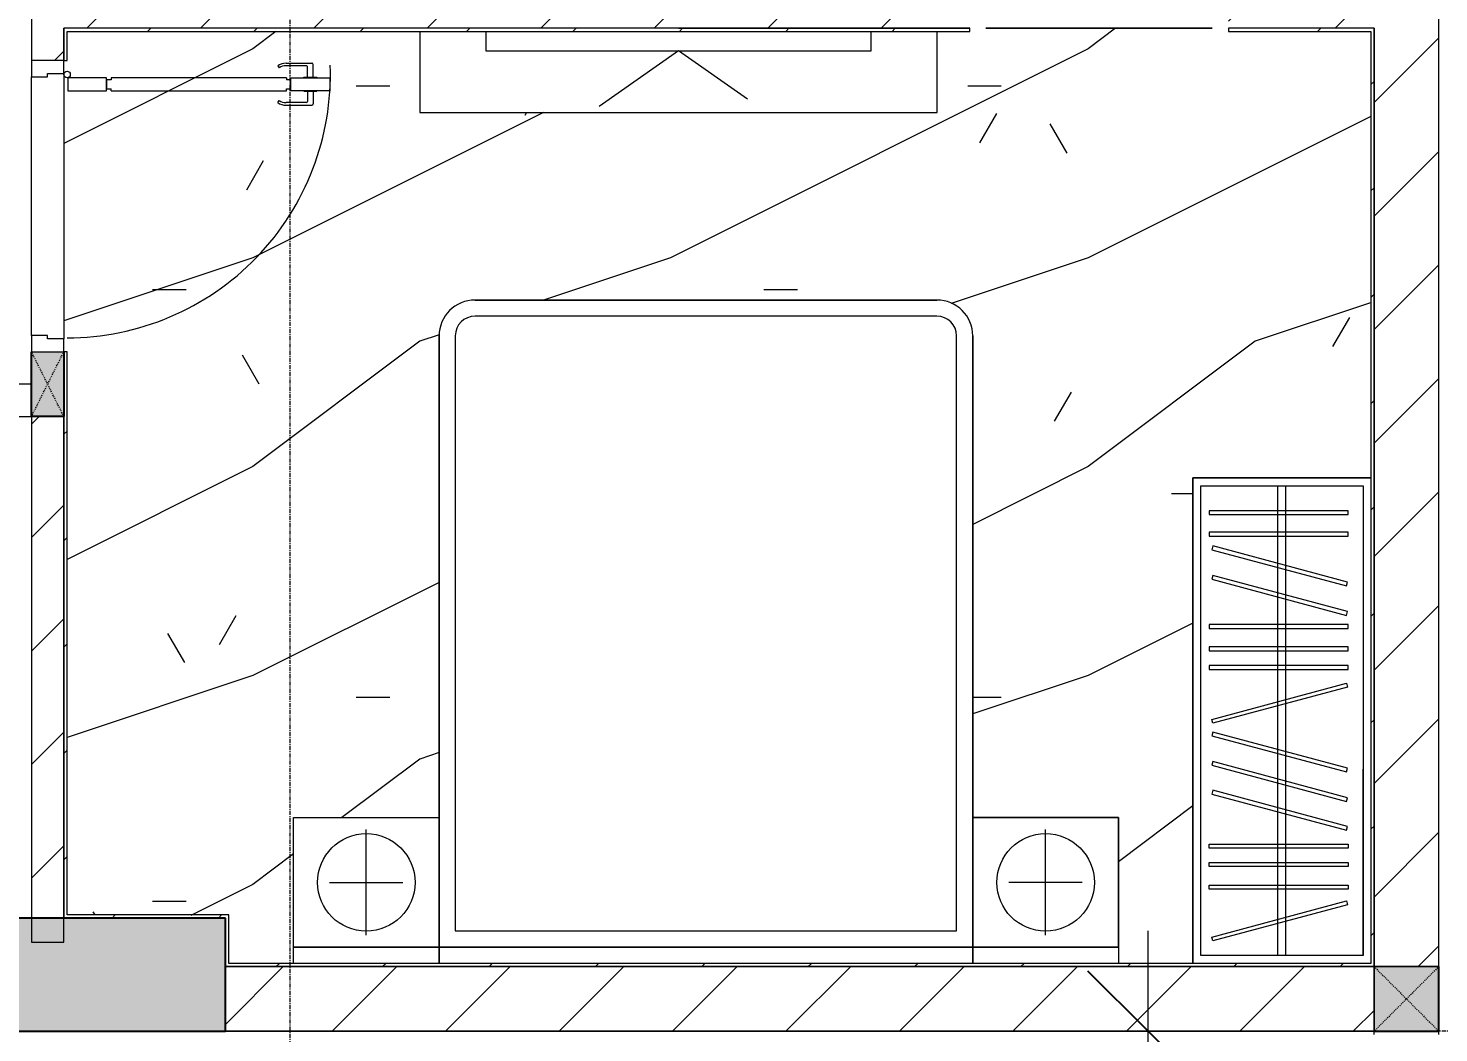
# Model space of a CAD drawing. Header units: millimetres. Extents: x 5121 to 246734, y -48180 to 129206.
# Drawn here: x 38043 to 42403, y 17232 to 20337 of the extents above; entities that cross this region are included whole.
import ezdxf

# ---------------------------------------------------------------- set-up
doc = ezdxf.new("R2010")
doc.units = ezdxf.units.MM
doc.linetypes.add('Dash', pattern=[6, 3, -3])
doc.linetypes.add('Grid Line', pattern=[22.225, 12.7, -3.175, 3.175, -3.175])
for name, color, linetype, lineweight in [('0-1', 7, 'Continuous', 5), ('A-ANNO-DIMS', 211, 'Continuous', 9), ('A-ANNO-DIMS-310', 211, 'Continuous', 9), ('A-DETL-GENF-1', 50, 'Continuous', 9), ('A-DOOR-1', 253, 'Continuous', 9), ('A-DOOR-2', 50, 'Continuous', 9), ('A-FLOR-1', 50, 'Continuous', 9), ('A-FLOR-PATT-1', 9, 'Continuous', 9), ('A-WALL', 113, 'Continuous', 9), ('A-WALL-1', 250, 'Continuous', 18), ('A-WALL-2', 50, 'Continuous', 9), ('A-WALL-FNSH-1', 50, 'Continuous', 9), ('A-WALL-PATT-1', 9, 'Continuous', 9), ('A-WALL-PATT-2', 50, 'Continuous', 9), ('A-WALL-PATT-3', 111, 'Continuous', 9), ('I-FURN-1', 253, 'Continuous', 9), ('S-COLS', 52, 'Continuous', 9), ('S-COLS-1', 7, 'Continuous', 5), ('S-COLS-2', 10, 'Continuous', 25), ('S-COLS-3', 50, 'Continuous', 9), ('S-COLS-4', 253, 'Continuous', 9), ('S-COLS-5', 52, 'Continuous', 25), ('S-COLS-6', 52, 'Dash', 9), ('S-COLS-HDLN', 52, 'Dash', 9), ('S-COLS-HDLN-1', 50, 'Dash', 9), ('S-GRID-1', 1, 'Grid Line', 9)]:
    doc.layers.add(name, color=color, linetype=linetype, lineweight=lineweight)
doc.styles.add('Arial_8', font='arial_0.ttf', dxfattribs={"width": 0.9, "height": 930})
doc.dimstyles.new('1_Dim_chi_tiet_khu_đất_2', dxfattribs={"dimscale": 304.8, "dimtxt": 948.841242, "dimasz": 1.220472, "dimexe": 1.01706, "dimexo": 0.0625, "dimgap": 0.101706, "dimtad": 1, "dimdec": 0, "dimrnd": 5, "dimzin": 0, "dimdsep": 46, "dimtxsty": 'Arial_8', "dimblk1": 'OBLIQUE', "dimblk2": 'OBLIQUE', "dimsah": 1, "dimcen": 0.09, "dimdle": 1.01706, "dimazin": 0, "dimtfac": 1, "dimtdec": 4, "dimtix": 1, "dimtmove": 0, "dimatfit": 3, "dimfxl": 3.051181, "dimfxlon": 1, "dimtvp": 1, "dimtolj": 1, "dimtzin": 0, "dimarcsym": 2})
pattern_1 = [(45, (0, 0), (-175.3625, 175.3625), [])]
pattern_2 = [(45, (0, 0), (-164.4023, 164.4023), [])]

# ---------------------------------------------------------------- blocks, each defined once
blk = doc.blocks.new('NCV_TKTC_KET CAU_rvt-1-TKCS_MB TỔNG THỂ TẦNG 1')
at = {"layer": 'S-COLS-1'}
blk.add_hatch(color=256, dxfattribs=at).paths.add_polyline_path([(38148.7, 17236.9), (38652.6, 17236.9), (38652.6, 17586.9), (37952.6, 17586.9), (37952.6, 17236.9)])
at = {"layer": 'S-COLS-2'}
for p, q in [((38652.6, 17586.9), (37952.6, 17586.9)), ((38652.6, 17236.9), (38652.6, 17586.9)), ((37952.6, 17236.9), (38652.6, 17236.9))]:
    blk.add_line(p, q, dxfattribs=at)
blk = doc.blocks.new('DOOR_CW_01 CANH MO-PANEL KINH - DIW_01-900x2200-CỬA GỖ VÂN LAMINATE-553393-TKCS_MB TỔNG THỂ TẦNG 1')
at = {"layer": 'A-DETL-GENF-1'}
for p, q in [((-399, 831.8), (-397, 831.8)), ((-399, 792.2), (-399, 831.8)), ((-397, 872), (-357, 872)), ((-397, 752), (-397, 872)), ((-397, 792.2), (-397, 831.8)), ((-357, 872), (-357, 752)), ((-357, 792.2), (-357, 831.8)), ((-355, 831.8), (-357, 831.8)), ((-355, 792.2), (-355, 831.8)), ((-442, 737), (-442, 816.5)), ((-399, 820.5), (-438, 820.5)), ((-434, 799.5), (-434, 737)), ((-399, 803.5), (-430, 803.5)), ((-397, 792.2), (-399, 792.2)), ((-357, 792.2), (-355, 792.2)), ((-355, 820.5), (-316, 820.5)), ((-355, 803.5), (-324, 803.5)), ((-320, 799.5), (-320, 737)), ((-312, 737), (-312, 816.5)), ((-357, 752), (-397, 752)), ((-363, 752), (-391, 752)), ((-391, 752), (-391, 738)), ((-363, 738), (-363, 752)), ((-433.9, 711.2), (-427.3, 715.8)), ((-397, 738), (-391, 738)), ((-397, 738), (-397, 196)), ((-357, 738), (-363, 738)), ((-357, 196), (-357, 738)), ((-320.1, 711.2), (-326.7, 715.8)), ((-397, 196), (-391, 196)), ((-357, 182), (-397, 182)), ((-397, 182), (-397, 62)), ((-391, 196), (-391, 182)), ((-391, 182), (-363, 182)), ((-357, 196), (-363, 196)), ((-363, 182), (-363, 196)), ((-357, 62), (-357, 182)), ((-397, 62), (-357, 62))]:
    blk.add_line(p, q, dxfattribs=at)
blk.add_circle((-407, 60), 10, dxfattribs=at)
for centre, radius, start, end in [((-407, 60), 814, 360, 92), ((-438, 816.5), 4, 90, 180), ((-430, 799.5), 4, 90, 180), ((-324, 799.5), 4, 360, 90), ((-316, 816.5), 4, 0, 90), ((-397, 737), 45, 180, 215), ((-397, 737), 37, 180, 215), ((-357, 737), 37, 325, 0), ((-357, 737), 45, 325, 0)]:
    blk.add_arc(centre, radius, start, end, dxfattribs=at)
at = {"layer": 'A-DOOR-2'}
for p, q in [((-410, 50), (-450, 50)), ((-450, 50), (-450, -50)), ((-410, 0), (-410, 50)), ((-407, 50), (-382, 50)), ((450, 50), (410, 50)), ((410, 50), (410, 0)), ((450, -50), (450, 50)), ((-400, 0), (-410, 0)), ((-400, -50), (-400, 0)), ((410, 0), (400, 0)), ((400, 0), (400, -50)), ((-450, -50), (-400, -50)), ((400, -50), (450, -50))]:
    blk.add_line(p, q, dxfattribs=at)
blk = doc.blocks.new('G1_SOF - BO TRU - 100x200-V107-TKCS_MB TỔNG THỂ TẦNG 1')
at = {"layer": 'S-COLS-3'}
blk.add_hatch(color=256, dxfattribs=at).paths.add_polyline_path([(50, -100), (50, 100), (-50, 100), (-50, -100), (-45.2, -100)])
at = {"layer": 'S-COLS-2'}
for p, q in [((-50, -100), (-50, 100)), ((50, 100), (50, -100)), ((50, -100), (-50, -100))]:
    blk.add_line(p, q, dxfattribs=at)
at = {"layer": 'S-COLS-HDLN-1'}
for p, q in [((50, -100), (-50, 100)), ((-50, -100), (50, 100))]:
    blk.add_line(p, q, dxfattribs=at)
blk = doc.blocks.new('GIUONG NGU-2TAB-1600x2000 - GIUONG NGU-2TAB-1600x2000-851491-TKCS_MB TỔNG THỂ TẦNG 1')
at = {"layer": 'I-FURN-1'}
for p, q in [((569.6, 2050), (1997.1, 2050)), ((1997.1, 2050), (569.6, 2050)), ((1997.1, 2000), (569.6, 2000)), ((458.5, 50), (458.5, 1938.9)), ((458.5, 1938.9), (458.5, 50)), ((508.5, 1938.9), (508.5, 100)), ((2058.2, 100), (2058.2, 1938.9)), ((2108.2, 1938.9), (2108.2, 50)), ((2108.2, 50), (2108.2, 1938.9)), ((8.5, 50), (8.5, 450.3)), ((8.5, 450.3), (458.5, 450.3)), ((8.5, 450.3), (458.5, 450.3)), ((8.5, 50), (8.5, 450.3)), ((458.5, 450.3), (458.5, 50)), ((458.5, 450.3), (458.5, 50)), ((2108.2, 50), (2108.2, 450.3)), ((2108.2, 450.3), (2558.2, 450.3)), ((2108.2, 450.3), (2108.2, 50)), ((2558.2, 450.3), (2108.2, 450.3)), ((2558.2, 450.3), (2558.2, 50)), ((2558.2, 50), (2558.2, 450.3)), ((233.5, 86.8), (233.5, 413.5)), ((2333.2, 86.8), (2333.2, 413.5)), ((120.2, 250.2), (346.8, 250.2)), ((2446.5, 250.2), (2219.8, 250.2)), ((508.5, 100), (2058.2, 100)), ((458.5, 50), (8.5, 50)), ((8.5, 0), (8.5, 50)), ((8.5, 50), (458.5, 50)), ((458.5, 50), (8.5, 50)), ((2108.2, 50), (458.5, 50)), ((458.5, 50), (458.5, 0)), ((458.5, 0), (458.5, 50)), ((458.5, 50), (2108.2, 50)), ((458.5, 50), (2108.2, 50)), ((2558.2, 50), (2108.2, 50)), ((2108.2, 50), (2558.2, 50)), ((2108.2, 0), (2108.2, 50)), ((2108.2, 50), (2108.2, 0)), ((2108.2, 50), (2558.2, 50)), ((2558.2, 50), (2558.2, 0))]:
    blk.add_line(p, q, dxfattribs=at)
for centre in [(233.5, 250.2), (2333.2, 250.2)]:
    blk.add_circle(centre, 150.7, dxfattribs=at)
for centre, radius, start, end in [((569.6, 1938.9), 111.1, 90, 180), ((569.6, 1938.9), 111.1, 90, 180), ((1997.1, 1938.9), 111.1, 0, 90), ((1997.1, 1938.9), 111.1, 360, 90), ((569.6, 1938.9), 61.1, 90, 180), ((1997.1, 1938.9), 61.1, 360, 90)]:
    blk.add_arc(centre, radius, start, end, dxfattribs=at)
blk = doc.blocks.new('TU QUAN AO-SUITE ROOM_3 - TU QUAN AO-SUITE ROOM_3-V109-TKCS_MB TỔNG THỂ TẦNG 1')
at = {"layer": 'I-FURN-1'}
for p, q in [((0, -1500), (0, 0)), ((0, 0), (0, -1500)), ((-526, -24), (-24, -24)), ((-526, -1476), (-526, -24)), ((-526, -24), (-526, -600)), ((-287, -24), (-287, -576)), ((-263, -24), (-263, -576)), ((-24, -24), (-24, -1476)), ((-478.3, -181.1), (-61.3, -69.4)), ((-58.2, -80.9), (-475.2, -192.7)), ((-61.3, -69.4), (-58.2, -80.9)), ((-475.2, -192.7), (-478.3, -181.1)), ((-480.1, -229.7), (-50.1, -229.7)), ((-480.1, -241.7), (-480.1, -229.7)), ((-50.1, -241.7), (-480.1, -241.7)), ((-50.1, -229.7), (-50.1, -241.7)), ((-480.1, -299.2), (-50.1, -299.2)), ((-480.1, -311.2), (-480.1, -299.2)), ((-50.1, -299.2), (-50.1, -311.2)), ((-50.1, -311.2), (-480.1, -311.2)), ((-480.1, -356.4), (-50.1, -356.4)), ((-480.1, -368.4), (-480.1, -356.4)), ((-50.1, -368.4), (-480.1, -368.4)), ((-50.1, -356.4), (-50.1, -368.4)), ((-475.2, -411.5), (-478.3, -423.1)), ((-478.3, -423.1), (-61.3, -534.9)), ((-58.2, -523.3), (-475.2, -411.5)), ((-475.2, -500.3), (-478.3, -511.9)), ((-478.3, -511.9), (-61.3, -623.6)), ((-58.2, -612.1), (-475.2, -500.3)), ((-61.3, -534.9), (-58.2, -523.3)), ((-526, -1476), (-526, -600)), ((-475.2, -591.5), (-478.3, -603.1)), ((-478.3, -603.1), (-61.3, -714.9)), ((-58.2, -703.3), (-475.2, -591.5)), ((-287, -576), (-287, -1476)), ((-263, -576), (-263, -1476)), ((-61.3, -623.6), (-58.2, -612.1)), ((-61.3, -714.9), (-58.2, -703.3)), ((-478.3, -853.9), (-61.3, -742.1)), ((-58.2, -753.7), (-475.2, -865.5)), ((-61.3, -742.1), (-58.2, -753.7)), ((-475.2, -865.5), (-478.3, -853.9)), ((-480.1, -908.6), (-480.1, -920.6)), ((-480.1, -908.6), (-480.1, -920.6)), ((-50.1, -908.6), (-480.1, -908.6)), ((-50.1, -920.6), (-50.1, -908.6)), ((-480.1, -920.6), (-50.1, -920.6)), ((-480.1, -965.8), (-480.1, -977.8)), ((-480.1, -965.8), (-480.1, -977.8)), ((-50.1, -965.8), (-480.1, -965.8)), ((-480.1, -977.8), (-50.1, -977.8)), ((-50.1, -977.8), (-50.1, -965.8)), ((-480.1, -1035.3), (-480.1, -1047.3)), ((-480.1, -1035.3), (-480.1, -1047.3)), ((-50.1, -1035.3), (-480.1, -1035.3)), ((-50.1, -1047.3), (-50.1, -1035.3)), ((-480.1, -1047.3), (-50.1, -1047.3)), ((-475.2, -1075.3), (-478.3, -1086.9)), ((-478.3, -1086.9), (-61.3, -1198.6)), ((-58.2, -1187.1), (-475.2, -1075.3)), ((-475.2, -1166.5), (-478.3, -1178.1)), ((-58.2, -1278.3), (-475.2, -1166.5)), ((-478.3, -1178.1), (-61.3, -1289.9)), ((-61.3, -1198.6), (-58.2, -1187.1)), ((-61.3, -1289.9), (-58.2, -1278.3)), ((-480.1, -1320.5), (-480.1, -1332.5)), ((-480.1, -1320.5), (-480.1, -1332.5)), ((-50.1, -1320.5), (-480.1, -1320.5)), ((-480.1, -1332.5), (-50.1, -1332.5)), ((-50.1, -1332.5), (-50.1, -1320.5)), ((-480.1, -1386.9), (-480.1, -1398.9)), ((-480.1, -1386.9), (-480.1, -1398.9)), ((-50.1, -1386.9), (-480.1, -1386.9)), ((-50.1, -1398.9), (-50.1, -1386.9)), ((-480.1, -1398.9), (-50.1, -1398.9)), ((-24, -1476), (-526, -1476)), ((-550, -1500), (0, -1500)), ((0, -1500), (-550, -1500))]:
    blk.add_line(p, q, dxfattribs=at)
blk = doc.blocks.new('RES_BAN AN - RES_BAN AN-850638-TKCS_MB TỔNG THỂ TẦNG 1')
at = {"layer": 'I-FURN-1'}
for p, q in [((0, 0), (0, -250)), ((1600, -250), (1600, 0)), ((0, -250), (1600, -250))]:
    blk.add_line(p, q, dxfattribs=at)
blk = doc.blocks.new('KE TIVI-2 - KE TIVI-2-842843-TKCS_MB TỔNG THỂ TẦNG 1')
at = {"layer": 'I-FURN-1'}
for p, q in [((-595.6, 0), (-595.6, -60)), ((595.6, -60), (595.6, 0)), ((-595.6, -60), (595.6, -60)), ((0, -60), (-245.7, -232.1)), ((213, -209.1), (0, -60))]:
    blk.add_line(p, q, dxfattribs=at)
blk = doc.blocks.new('NCV_TKTC_TANG 1_rvt-1-TKCS_MB TỔNG THỂ TẦNG 1')
at = {"layer": 'A-FLOR-PATT-1'}
h = blk.add_hatch(dxfattribs=at)
h.set_pattern_fill('FP_6', color=256, style=0, pattern_type=2)
h.set_pattern_definition([(0, (0, 0), (2519.68, 629.92), [103.937, -1785.823, 103.937, -1785.823, -10078.72]), (0, (0, 0), (2519.68, 629.92), [-3779.52, 103.937, -3675.583, 103.937, -1785.823, -4409.44]), (0, (0, 0), (2519.68, 629.92), [-9448.8, 103.937, -1155.903, 103.937, -3045.663]), (120, (944.9, 314.96), (-1805.367, 1867.147), [103.94, -1785.82, 103.94, -11864.54]), (120, (944.9, 314.96), (-1805.367, 1867.147), [-1993.697, -1785.823, 103.937, -3675.583, -6299.2]), (120, (944.9, 314.96), (-1805.367, 1867.147), [-7559.04, 103.937, -1785.823, 103.937, -4305.503]), (120, (944.9, 314.96), (-1805.367, 1867.147), [-9552.74, -1155.9, 103.94, -3045.66]), (240, (1259.84, 1574.8), (-714.313, -2497.067), [103.94, -1785.82, 103.94, -11864.54]), (240, (1259.84, 1574.8), (-714.313, -2497.067), [-1993.697, -1785.823, 103.937, -3675.583, -6299.2]), (240, (1259.84, 1574.8), (-714.313, -2497.067), [-7559.04, 103.937, -1785.823, 103.937, -4305.503]), (240, (1259.84, 1574.8), (-714.313, -2497.067), [-9552.74, -1155.9, 103.94, -3045.66])])
h.paths.add_polyline_path([(41412.3, 17446.9), (41642.6, 17446.9), (41642.6, 18946.9), (42192.6, 18946.9), (42189.7, 20326.9), (41752.6, 20326.9), (41752.6, 20336.9), (40952.6, 20336.9), (40952.6, 20326.9), (40852.6, 20326.9), (40852.6, 20076.9), (39252.6, 20076.9), (39252.6, 20326.9), (38162.6, 20326.9), (38162.6, 20236.9), (38152.6, 20236.9), (38152.6, 19336.9), (38162.6, 19336.9), (38162.6, 17596.9), (38662.6, 17594.7), (38662.6, 17446.9), (38862.6, 17446.9), (38862.6, 17897.3), (39312.6, 17897.3), (39312.6, 19385.8), (39316.4, 19414.6), (39327.5, 19441.4), (39345.2, 19464.4), (39368.2, 19482), (39395, 19493.2), (39427.6, 19496.9), (40851.2, 19496.9), (40879.9, 19493.2), (40906.7, 19482), (40929.8, 19464.4), (40947.4, 19441.4), (40958.5, 19414.6), (40962.3, 19376.2), (40962.3, 17897.3), (41412.3, 17897.3), (41412.3, 17470.3)])
h = blk.add_hatch(dxfattribs=at)
h.set_pattern_fill('FP_4', color=256, style=0, pattern_type=2)
h.set_pattern_definition([(216.87, (516.46, 1291.15), (3873.4454, 2582.3069), [645.575, -5810.175]), (206.565, (1291.15, 903.8), (-1291.1515, -1291.149), [1443.55, -1443.55]), (198.435, (1291.15, 258.23), (-2582.2983, -1291.1527), [816.596, -3266.38])])
h.paths.add_polyline_path([(41412.3, 17446.9), (41642.6, 17446.9), (41642.6, 18946.9), (42192.6, 18946.9), (42189.7, 20326.9), (41752.6, 20326.9), (41752.6, 20336.9), (40952.6, 20336.9), (40952.6, 20326.9), (40852.6, 20326.9), (40852.6, 20076.9), (39252.6, 20076.9), (39252.6, 20326.9), (38162.6, 20326.9), (38162.6, 20236.9), (38152.6, 20236.9), (38152.6, 19336.9), (38162.6, 19336.9), (38162.6, 17596.9), (38662.6, 17594.7), (38662.6, 17446.9), (38862.6, 17446.9), (38862.6, 17897.3), (39312.6, 17897.3), (39312.6, 19385.8), (39316.4, 19414.6), (39327.5, 19441.4), (39345.2, 19464.4), (39368.2, 19482), (39395, 19493.2), (39427.6, 19496.9), (40851.2, 19496.9), (40879.9, 19493.2), (40906.7, 19482), (40929.8, 19464.4), (40947.4, 19441.4), (40958.5, 19414.6), (40962.3, 19376.2), (40962.3, 17897.3), (41412.3, 17897.3), (41412.3, 17470.3)])
at = {"layer": 'A-WALL-PATT-1'}
h = blk.add_hatch(dxfattribs=at)
h.set_pattern_fill('FP_2', color=256, style=0, pattern_type=2)
h.set_pattern_definition(pattern_1)
h.paths.add_polyline_path([(38052.6, 17586.9), (38152.6, 17586.9), (38152.6, 19136.9), (38052.6, 19136.9), (38052.6, 17596.9)])
h.paths.add_polyline_path([(38152.6, 20236.9), (38152.6, 20536.5), (38052.6, 20536.5), (38052.6, 20236.9), (38102.6, 20236.9)])
h.paths.add_polyline_path([(38152.6, 21336.5), (38152.6, 22236.9), (38052.6, 22236.9), (38052.6, 21336.5), (38102.6, 21336.5)])
h = blk.add_hatch(dxfattribs=at)
h.set_pattern_fill('FP_2', color=256, style=0, pattern_type=2)
h.set_pattern_definition(pattern_1)
h.paths.add_polyline_path([(38458.1, 20336.9), (40052.6, 20336.9), (40052.6, 20436.9), (38152.6, 20436.9), (38152.6, 20336.9)])
h = blk.add_hatch(dxfattribs=at)
h.set_pattern_fill('FP_2', color=256, style=0, pattern_type=2)
h.set_pattern_definition(pattern_1)
h.paths.add_polyline_path([(40927.5, 20336.9), (40952.6, 20336.9), (40952.6, 20436.9), (40052.6, 20436.9), (40052.6, 20336.9)])
h.paths.add_polyline_path([(41752.6, 20336.9), (41852.6, 20336.9), (41852.6, 20436.9), (41752.6, 20436.9), (41752.6, 20386.9)])
h = blk.add_hatch(dxfattribs=at)
h.set_pattern_fill('FP_2', color=256, style=0, pattern_type=2)
h.set_pattern_definition(pattern_1)
h.paths.add_polyline_path([(38002.6, 19136.9), (38052.6, 19136.9), (38052.6, 19236.9), (38002.6, 19236.9), (38002.6, 19186.9)])
h.paths.add_polyline_path([(37052.6, 19136.9), (37102.6, 19136.9), (37102.6, 19236.9), (37052.6, 19236.9), (37052.6, 19140.4)])
at = {"layer": 'A-WALL-PATT-2'}
h = blk.add_hatch(dxfattribs=at)
h.set_pattern_fill('FP_10', color=256, style=0, pattern_type=2)
h.set_pattern_definition(pattern_2)
h.paths.add_polyline_path([(38152.6, 20326.9), (40952.6, 20326.9), (40952.6, 20336.9), (38152.6, 20336.9)])
h.paths.add_polyline_path([(41760.6, 20326.9), (42202.6, 20326.9), (42202.6, 20336.9), (41752.6, 20336.9), (41752.6, 20326.9)])
h = blk.add_hatch(dxfattribs=at)
h.set_pattern_fill('FP_10', color=256, style=0, pattern_type=2)
h.set_pattern_definition(pattern_2)
h.paths.add_polyline_path([(38162.6, 17596.9), (38162.6, 19336.9), (38152.6, 19336.9), (38152.6, 17596.9)])
h.paths.add_polyline_path([(38152.6, 20236.9), (38162.6, 20236.9), (38162.6, 20326.9), (38152.6, 20326.9)])
h = blk.add_hatch(dxfattribs=at)
h.set_pattern_fill('FP_10', color=256, style=0, pattern_type=2)
h.set_pattern_definition(pattern_2)
h.paths.add_polyline_path([(42202.6, 17436.9), (42202.6, 20326.9), (42192.6, 20326.9), (42192.6, 17436.9)])
h = blk.add_hatch(dxfattribs=at)
h.set_pattern_fill('FP_10', color=256, style=0, pattern_type=2)
h.set_pattern_definition(pattern_2)
h.paths.add_polyline_path([(38652.6, 17586.9), (38650.7, 17596.9), (38152.6, 17596.9), (38152.6, 17586.9), (38162.6, 17586.9)])
h = blk.add_hatch(dxfattribs=at)
h.set_pattern_fill('FP_10', color=256, style=0, pattern_type=2)
h.set_pattern_definition(pattern_2)
h.paths.add_polyline_path([(38652.6, 17436.9), (42192.6, 17437.4), (42192.6, 17446.9), (38652.6, 17446.9)])
at = {"layer": 'A-FLOR-1'}
for p, q in [((41702.6, 20336.9), (41002.6, 20336.9)), ((41002.6, 20336.9), (41702.6, 20336.9)), ((38152.6, 20196.9), (38152.6, 19376.9)), ((38052.6, 19386.9), (38052.6, 20186.9)), ((38042.6, 17587.4), (38052.6, 17587.4))]:
    blk.add_line(p, q, dxfattribs=at)
at = {"layer": 'A-WALL-1'}
for p, q in [((38152.6, 20326.9), (38152.6, 20336.9)), ((40052.6, 20336.9), (38152.6, 20336.9)), ((38152.6, 20336.9), (38152.6, 20326.9)), ((38162.6, 20326.9), (40952.6, 20326.9)), ((38162.6, 20236.9), (38162.6, 20326.9)), ((40952.6, 20326.9), (40952.6, 20336.9)), ((41752.6, 20336.9), (41752.6, 20326.9)), ((41752.6, 20326.9), (42192.6, 20326.9)), ((42202.6, 20336.9), (41852.6, 20336.9)), ((42192.6, 20326.9), (42192.6, 17446.9)), ((42202.6, 20326.9), (42202.6, 20336.9)), ((42202.6, 17436.9), (42202.6, 20326.9)), ((38152.6, 20236.9), (38162.6, 20236.9)), ((38162.6, 19336.9), (38152.6, 19336.9)), ((38162.6, 17596.9), (38162.6, 19336.9)), ((38052.6, 19236.9), (38042.6, 19236.9)), ((38052.6, 19136.9), (38052.6, 17511.9)), ((38152.6, 17511.9), (38152.6, 17596.9)), ((38152.6, 17596.9), (38152.6, 17586.9)), ((38152.6, 17586.9), (38652.6, 17586.9)), ((38652.6, 17596.9), (38162.6, 17596.9)), ((38662.6, 17596.9), (38652.6, 17596.9)), ((38652.6, 17586.9), (38652.6, 17446.9)), ((38662.6, 17446.9), (38662.6, 17596.9)), ((38052.6, 17511.9), (38152.6, 17511.9)), ((38652.6, 17446.9), (38652.6, 17436.9)), ((42192.6, 17446.9), (38662.6, 17446.9)), ((38652.6, 17436.9), (42192.6, 17436.9)), ((42192.6, 17436.9), (42202.6, 17436.9))]:
    blk.add_line(p, q, dxfattribs=at)
at = {"layer": 'A-WALL-2'}
for p, q in [((38052.6, 20536.5), (38052.6, 20236.9)), ((38152.6, 20236.9), (38152.6, 20326.9)), ((38152.6, 20326.9), (38152.6, 20236.9)), ((40052.6, 20336.9), (40952.6, 20336.9)), ((40952.6, 20336.9), (40052.6, 20336.9)), ((41852.6, 20336.9), (41752.6, 20336.9)), ((38152.6, 20196.9), (38152.6, 19376.9)), ((38052.6, 19386.9), (38052.6, 20186.9)), ((38042.6, 19236.9), (38002.6, 19236.9)), ((38002.6, 19136.9), (38052.6, 19136.9)), ((38152.6, 17596.9), (38152.6, 19136.9)), ((38152.6, 19136.9), (38152.6, 17596.9))]:
    blk.add_line(p, q, dxfattribs=at)
at = {"layer": 'A-DOOR-1', "rotation": 270.0000000000009}
blk.add_blockref('DOOR_CW_01 CANH MO-PANEL KINH - DIW_01-900x2200-CỬA GỖ VÂN LAMINATE-553393-TKCS_MB TỔNG THỂ TẦNG 1', (38102.6, 19786.9), dxfattribs=at)
at = {"layer": 'I-FURN-1'}
for name, p in [('RES_BAN AN - RES_BAN AN-850638-TKCS_MB TỔNG THỂ TẦNG 1', (39252.6, 20326.9)), ('KE TIVI-2 - KE TIVI-2-842843-TKCS_MB TỔNG THỂ TẦNG 1', (40052.6, 20326.9)), ('GIUONG NGU-2TAB-1600x2000 - GIUONG NGU-2TAB-1600x2000-851491-TKCS_MB TỔNG THỂ TẦNG 1', (38854.1, 17446.9))]:
    blk.add_blockref(name, p, dxfattribs=at)
at = {"layer": 'I-FURN-1', "rotation": 180}
blk.add_blockref('TU QUAN AO-SUITE ROOM_3 - TU QUAN AO-SUITE ROOM_3-V109-TKCS_MB TỔNG THỂ TẦNG 1', (41642.6, 17446.9), dxfattribs=at)
at = {"layer": 'S-COLS-4'}
blk.add_blockref('G1_SOF - BO TRU - 100x200-V107-TKCS_MB TỔNG THỂ TẦNG 1', (38102.6, 19236.9), dxfattribs=at)
blk = doc.blocks.new('G1_SOF - BO TRU - 200x200-3050151-TKCS_MB TỔNG THỂ TẦNG 1')
at = {"layer": 'S-COLS-HDLN'}
for p, q in [((-100, 100), (100, -100)), ((100, 100), (-100, -100))]:
    blk.add_line(p, q, dxfattribs=at)
blk = doc.blocks.new('DIMBLOCK52-TKCS_MB TỔNG THỂ TẦNG 1')
at = {"layer": 'A-ANNO-DIMS-310'}
for p, q in [((41503.8, 7578.2), (41503.8, 17546.9)), ((40573.8, 17236.9), (41813.8, 17236.9)), ((41503.8, 17236.9), (40573.8, 17236.9)), ((40573.8, 7888.2), (41813.8, 7888.2)), ((41503.8, 7888.2), (40573.8, 7888.2))]:
    blk.add_line(p, q, dxfattribs=at)
at = {"layer": 'A-ANNO-DIMS-310', "lineweight": 25}
for p, q in [((41503.8, 17236.9), (41317.8, 17422.9)), ((41503.8, 17236.9), (41689.8, 17050.9)), ((41503.8, 7888.2), (41317.8, 8074.2)), ((41503.8, 7888.2), (41689.8, 7702.2))]:
    blk.add_line(p, q, dxfattribs=at)
at = {"layer": 'A-ANNO-DIMS-310', "color": 0, "insert": (40265.5, 11278), "char_height": 930, "width": 3083.004, "attachment_point": 1, "rotation": 90, "line_spacing_factor": 0.941778, "style": 'Arial_8'}
blk.add_mtext('9350', dxfattribs=at)
blk = doc.blocks.new('_Oblique')
at = {"color": 0, "linetype": 'ByBlock', "lineweight": -2}
blk.add_line((-0.5, -0.5), (0.5, 0.5), dxfattribs=at)

msp = doc.modelspace()

# ---------------------------------------------------------------- hatches: boundary and pattern name
at = {"layer": 'A-WALL-PATT-3'}
h = msp.add_hatch(dxfattribs=at)
h.set_pattern_fill('FP_1', color=256, style=0, pattern_type=2)
h.set_pattern_definition(pattern_1)
h.paths.add_polyline_path([(42162.2, 20336.9), (42402.6, 20336.9), (42402.6, 20536.9), (41852.6, 20536.9), (41852.6, 20336.9), (42052.6, 20336.9)])
h = msp.add_hatch(dxfattribs=at)
h.set_pattern_fill('FP_1', color=256, style=0, pattern_type=2)
h.set_pattern_definition(pattern_1)
h.paths.add_polyline_path([(42202.6, 17226.9), (42402.6, 17226.9), (42402.6, 17236.9), (42202.6, 17235.3)])
h.paths.add_polyline_path([(42202.6, 17436.9), (42402.6, 17436.9), (42402.6, 20336.9), (42202.6, 20336.9), (42202.6, 18339.5)])
h = msp.add_hatch(dxfattribs=at)
h.set_pattern_fill('FP_1', color=256, style=0, pattern_type=2)
h.set_pattern_definition(pattern_1)
h.paths.add_polyline_path([(41652.6, 17236.9), (42202.6, 17236.9), (42202.6, 17436.9), (38652.6, 17436.9), (38652.6, 17236.9), (39692.8, 17236.9)])
at = {"layer": 'S-COLS-1'}
msp.add_hatch(color=256, dxfattribs=at).paths.add_polyline_path([(42202.6, 17236.9), (42402.6, 17236.9), (42402.6, 17436.9), (42202.6, 17436.9), (42202.6, 17324.8)])

# ---------------------------------------------------------------- linework, layer by layer
at = {"layer": 'A-WALL'}
for p, q in [((42202.6, 17236.9), (42202.6, 17436.9)), ((42202.6, 17436.9), (42402.6, 17436.9))]:
    msp.add_line(p, q, dxfattribs=at)
at = {"layer": 'A-WALL-1'}
for p, q in [((42402.6, 17436.9), (42402.6, 21286.9)), ((42202.6, 20336.9), (42202.6, 17436.9)), ((42202.6, 17436.9), (38652.6, 17436.9)), ((38652.6, 17436.9), (38652.6, 17236.9)), ((38652.6, 17236.9), (42202.6, 17236.9)), ((42202.6, 17226.9), (42202.6, 17236.9)), ((42402.6, 17226.9), (42402.6, 17236.9))]:
    msp.add_line(p, q, dxfattribs=at)
at = {"layer": 'A-WALL-FNSH-1'}
msp.add_line((42402.6, 17236.9), (33652.6, 17236.9), dxfattribs=at)
at = {"layer": 'S-COLS'}
for p, q in [((42402.6, 17436.9), (42202.6, 17436.9)), ((42202.6, 17436.9), (42202.6, 17236.9))]:
    msp.add_line(p, q, dxfattribs=at)
at = {"layer": 'S-COLS-5'}
for p, q in [((42402.6, 17236.9), (42402.6, 17436.9)), ((42202.6, 17236.9), (42402.6, 17236.9))]:
    msp.add_line(p, q, dxfattribs=at)
at = {"layer": 'S-GRID-1'}
for p, q in [((38852.6, 15460.6), (38852.6, 23210.6)), ((129301.8, 17236.9), (31601.8, 17236.9))]:
    msp.add_line(p, q, dxfattribs=at)

# ---------------------------------------------------------------- block references
at = {"layer": '0-1'}
for name in ['NCV_TKTC_KET CAU_rvt-1-TKCS_MB TỔNG THỂ TẦNG 1', 'NCV_TKTC_TANG 1_rvt-1-TKCS_MB TỔNG THỂ TẦNG 1']:
    msp.add_blockref(name, (0, 0), dxfattribs=at)
at = {"layer": 'S-COLS-6'}
msp.add_blockref('G1_SOF - BO TRU - 200x200-3050151-TKCS_MB TỔNG THỂ TẦNG 1', (42302.6, 17336.9), dxfattribs=at)

# ---------------------------------------------------------------- dimensions: what is measured, and where the dimension line sits
at = {"layer": 'A-ANNO-DIMS'}
dim = msp.add_linear_dim(base=(41503.8, 17236.9), p1=(40573.8, 7888.2), p2=(40573.8, 17236.9), angle=90, dimstyle='1_Dim_chi_tiet_khu_đất_2', override={"dimpost": '<>', "dimfxl": 9348.70801}, dxfattribs=at)
dim.commit()
dim.dimension.update_dxf_attribs({"geometry": 'DIMBLOCK52-TKCS_MB TỔNG THỂ TẦNG 1', "text_midpoint": (40997.7, 12562.6)})

doc.saveas('drawing.dxf')
